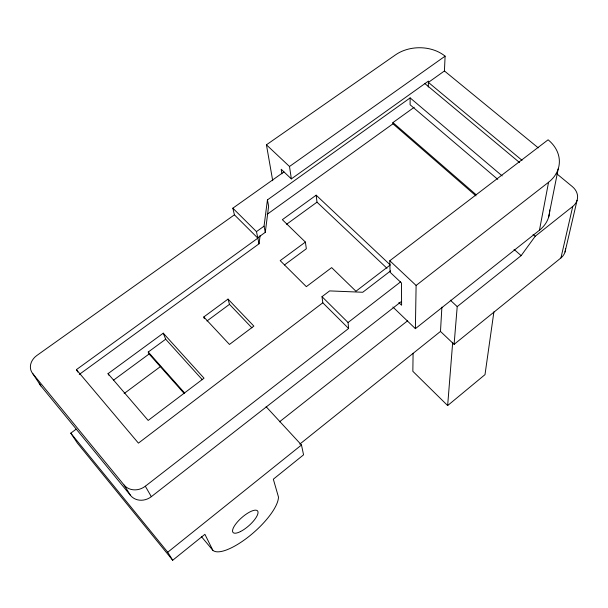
<?xml version="1.0" encoding="UTF-8"?>
<svg xmlns="http://www.w3.org/2000/svg" width="608" height="608" viewBox="0 0 608 608"><rect width="100%" height="100%" fill="white"/><g stroke="black" fill="none" stroke-linecap="round" stroke-linejoin="round"><path stroke-width="0.91" d="M257.762 237.774L265.278 232.324L264.047 226.161L267.444 199.895L410.142 97.903L410.104 104.766L497.739 179.345M413.09 353.263L412.847 371.306L447.648 405.566L485.002 374.634L493.901 311.851M415.386 328.654L416.108 285.456L389.804 260.741L548.097 139.802A37.597 29.929 4.8 0 1 548.56 182.263L539.456 230.227L415.386 328.654L392.897 307.025M428.275 87.043L428.435 81.084L291.361 178.889L281.192 169.275L281.93 173.82M522.052 160.322L428.404 82.399L444.433 70.961L445.102 56.164A35.507 27.246 -1.1 0 0 395.466 54.895L266.433 144.818L272.726 180.736M299.782 444.136L440.481 331.428L441.894 307.124M447.648 405.566L452.694 342.312M440.481 331.428L454.1 344.379L457.216 306.599L521.147 255.634L535.222 236.238L572.751 206.424A17.343 13.969 7.5 0 0 572.295 186.572L556.29 173.371M265.278 232.324L268.622 206.211L267.444 199.895M79.222 374.482L259.038 243.8L260.156 235.387M548.545 217.444L558.205 168.918M454.1 344.379L560.948 257.929L572.751 206.424M565.022 252.039L577.098 200.245M76.122 429.195L70.786 433.154L77.383 443.088L172.695 560.249L204.896 534.31L212.846 550.286A43.077 14.22 -41.4 0 0 250.253 535.42A43.077 14.22 -41.4 0 0 278.456 496.979L273.326 479.195L303.559 454.837L301.484 444.995L266.106 406.691M172.695 560.249L167.74 552.224L301.484 444.995M279.475 421.838L407.679 320.728M283.944 171.927L232.841 208.187L234.414 214.829L36.875 355.475A14.82 12.259 -26.6 0 0 32.703 373.555L40.873 385.905L130.606 495.52A15.223 13.513 -30.8 0 0 151.339 496.668L401.28 301.576M416.108 285.456L548.56 182.263M32.703 373.555L124.1 485.062A15.58 13.764 -30.2 0 0 145.32 486.218L348.612 328.48L348.057 322.529L322.012 296.681L329.62 290.905L362.748 292.266L390.587 270.894M348.057 322.529L400.634 281.838M322.012 296.681L322.802 302.799L138.419 443.133L76.41 369.634L257.845 238.154L234.414 214.829M124.154 393.528L160.74 366.358M206.956 320.994L229.49 304.342L228.03 299.098L203.786 316.966L204.341 318.683M284.438 264.959L306.348 248.756L305.391 242.075L282.348 219.678L316.16 195.183L390.268 264.959L355.954 291.232L331.664 267.619L306.341 286.657L280.197 260.634L305.391 242.075M113.559 380.144L149.104 353.985L148.246 352.032L165.688 339.203L163.271 333.176L108.034 373.654L108.84 375.174M286.566 224.284L316.996 202.16L316.16 195.183M259.038 243.8L256.47 231.633L264.047 226.161M475.965 195.882L392.966 123.819L392.943 122.573L414.215 107.274M267.125 214.328L392.966 123.819M291.361 178.889L289.499 166.493L445.102 56.164M444.433 70.961L538.247 147.858M519.589 162.572L426.018 84.535A12.928 10.009 -1.1 0 0 424.802 83.638M410.142 97.903L502.162 175.894M533.064 234.376L535.222 236.238M392.943 122.573L476.079 194.697M514.034 249.386L521.147 255.634M450.308 300.17L457.216 306.599M266.433 144.818L289.499 166.493M316.996 202.16L386.984 268.28M398.863 302.609L401.599 305.224L401.47 282.978L390.062 272.194L389.804 260.741M232.841 208.187L256.47 231.633M322.802 302.799L348.612 328.48M228.03 299.098L253.863 326.108L229.467 344.447L203.786 316.966M229.49 304.342L251.917 327.849M163.271 333.176L204.022 378.191L148.177 420.432L108.034 373.654M165.688 339.203L202.289 379.711M148.246 352.032L184.68 393.034M149.104 353.985L184.178 393.475M201.347 536.53L212.846 550.286M70.786 433.154L167.74 552.224M124.1 485.062L130.606 495.52M76.41 369.634L77.816 372.058M145.32 486.218L151.339 496.668M40.873 385.905A14.493 12.069 -27 0 1 39.277 383.177M565.501 248.588A16.12 13.33 8.3 0 1 560.948 257.929M549.67 209.988A35.226 28.758 5.3 0 1 539.456 230.227M240.608 531.491A16.332 5.388 -41.4 0 0 257.906 511.541A16.332 5.388 -41.4 0 0 237.34 522.052A16.332 5.388 -41.4 0 0 240.608 531.491"/></g></svg>
